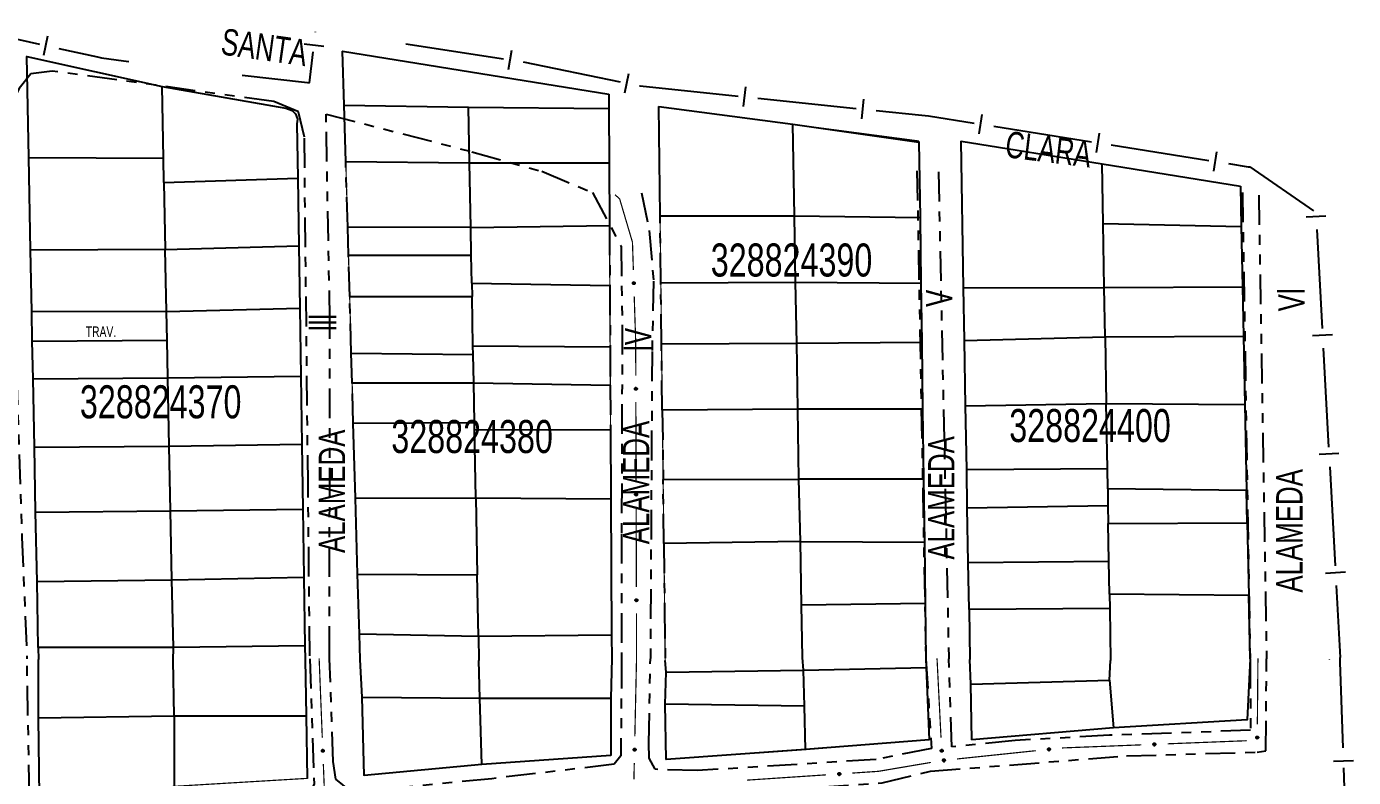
# Model space of a CAD drawing. Extents: x 203604 to 204690, y 4848469 to 4850418.
# Drawn here: x 203919.3 to 204120.2, y 4850246 to 4850359.6 of the extents above; entities that cross this region are included whole.
import ezdxf

# ---------------------------------------------------------------- set-up
doc = ezdxf.new("R2010")
doc.units = 0
doc.header["$LTSCALE"] = 1.5
doc.header["$MEASUREMENT"] = 0
doc.linetypes.add('TRACO_01', pattern=[30, 10, 10, 10])
doc.linetypes.add('TRACO_25', pattern=[8, 3, -1, 1, -1, 1, -1])
for name, color, linetype in [('CD_MALHA_LOTES', 7, 'CONTINUOUS'), ('CD_TXT_QUADRA', 2, 'CONTINUOUS'), ('LM-LIM-SETORES-BAIRROS', 7, 'CONTINUOUS'), ('RU-QUADRA', 210, 'CONTINUOUS'), ('SV-EIXO-RUA-N-PAV', 6, 'CONTINUOUS'), ('SV-RUA-NAO-PAV', 7, 'CONTINUOUS'), ('SV-TXT-RUA-N-PAV', 7, 'CONTINUOUS'), ('SV-TXT-VIA-ATUAL', 250, 'CONTINUOUS')]:
    doc.layers.add(name, color=color, linetype=linetype)
doc.styles.add('ARIAL', font='ARIAL.SHX')

msp = doc.modelspace()

# ---------------------------------------------------------------- linework, layer by layer
at = {"layer": 'CD_MALHA_LOTES', "linetype": 'Continuous', "flags": 128}
for points in [[(203919.587937, 4850339.80412), (203919.286913, 4850355.132502)], [(203919.286913, 4850355.132502), (203939.789911, 4850350.56823)], [(203939.789911, 4850350.56823), (203958.554138, 4850347.308036), (203959.495972, 4850346.945793), (203960.003114, 4850346.438651), (203960.292909, 4850345.641715), (203960.22046, 4850344.917228), (203960.345219, 4850336.689594)], [(203940.001879, 4850339.735619), (203939.789911, 4850350.56823)], [(203919.862651, 4850325.815522), (203919.587937, 4850339.80412)], [(203919.587937, 4850339.80412), (203940.001879, 4850339.735619)], [(203940.074123, 4850336.043563), (203940.001879, 4850339.735619)], [(203940.074123, 4850336.043563), (203960.345219, 4850336.689594)], [(203960.345219, 4850336.689594), (203960.500165, 4850326.471176)], [(203940.074123, 4850336.043563), (203940.27274, 4850325.893283)], [(203940.27274, 4850325.893283), (203960.500165, 4850326.471176)], [(203960.500165, 4850326.471176), (203960.643496, 4850317.018787)], [(203940.27274, 4850325.893283), (203919.862651, 4850325.815522)], [(203920.043985, 4850316.581867), (203919.862651, 4850325.815522)], [(203940.456171, 4850316.519011), (203940.27274, 4850325.893283)], [(203920.043985, 4850316.581867), (203940.456171, 4850316.519011)], [(203920.133529, 4850312.0222), (203920.043985, 4850316.581867)], [(203940.456171, 4850316.519011), (203960.643496, 4850317.018787)], [(203940.54117, 4850312.175167), (203940.456171, 4850316.519011)], [(203960.643496, 4850317.018787), (203960.799457, 4850306.733428)], [(203920.133529, 4850312.0222), (203940.54117, 4850312.175167)], [(203940.653121, 4850306.453906), (203940.54117, 4850312.175167)], [(203920.245913, 4850306.299532), (203920.133529, 4850312.0222)], [(203920.245913, 4850306.299532), (203940.653121, 4850306.453906)], [(203920.448776, 4850295.969609), (203920.245913, 4850306.299532)], [(203940.653121, 4850306.453906), (203960.799457, 4850306.733428)], [(203940.855142, 4850296.129658), (203940.653121, 4850306.453906)], [(203960.799457, 4850306.733428), (203960.956017, 4850296.408559)], [(203920.448776, 4850295.969609), (203940.855142, 4850296.129658)], [(203940.855142, 4850296.129658), (203960.956017, 4850296.408559)], [(204016.15218, 4850261.883532), (204016.002106, 4850263.684428)], [(204016.002106, 4850257.081141), (204016.15218, 4850261.883532)], [(204016.15218, 4850261.883532), (204036.937527, 4850262.183681)], [(204036.937527, 4850262.183681), (204055.54679, 4850262.633905)], [(204037.087601, 4850256.780992), (204036.937527, 4850262.183681)], [(204055.54679, 4850262.633905), (204055.997014, 4850251.678452)], [(204083.31061, 4850260.682934), (204083.460684, 4850263.684428)], [(204062.300151, 4850260.082635), (204083.31061, 4850260.682934)], [(204062.450226, 4850251.678452), (204062.300151, 4850260.082635)], [(204083.31061, 4850260.682934), (204083.910908, 4850253.479348)], [(203970.079247, 4850258.131664), (203987.938137, 4850257.981589)], [(203970.379396, 4850246.275763), (203970.079247, 4850258.131664)], [(203987.938137, 4850257.981589), (204007.747997, 4850257.981589)], [(203988.238286, 4850247.926584), (203987.938137, 4850257.981589)], [(204007.747997, 4850257.981589), (204007.747997, 4850249.277257)], [(204016.15218, 4850248.676958), (204016.002106, 4850257.081141)], [(204037.087601, 4850256.780992), (204016.002106, 4850257.081141)], [(204037.237676, 4850250.177705), (204037.087601, 4850256.780992)], [(203921.079857, 4850254.980095), (203941.640091, 4850255.280245)], [(203921.229932, 4850243.124194), (203921.079857, 4850254.980095)], [(203941.640091, 4850255.280245), (203941.640091, 4850244.624941)], [(203941.640091, 4850255.280245), (203951.635187, 4850255.280245)], [(203951.635187, 4850255.280245), (203961.600026, 4850255.280245)], [(203961.600026, 4850255.280245), (203961.750101, 4850245.825538)], [(204083.910908, 4850253.479348), (204062.450226, 4850251.678452)], [(204037.237676, 4850250.177705), (204016.15218, 4850248.676958)], [(204055.997014, 4850251.678452), (204037.237676, 4850250.177705)], [(203988.238286, 4850247.926584), (203970.379396, 4850246.275763)], [(204007.747997, 4850249.277257), (203988.238286, 4850247.926584)]]:
    msp.add_lwpolyline(points, dxfattribs=at)
at = {"layer": 'CD_MALHA_LOTES', "linetype": 'TRACO_01', "flags": 128}
for points in [[(203967.139316, 4850355.929438), (204007.457049, 4850349.40905)], [(203967.374023, 4850347.74115), (203967.139316, 4850355.929438)], [(204007.457049, 4850349.40905), (204007.457049, 4850347.235588)], [(203967.374023, 4850347.74115), (203986.193339, 4850347.452934)], [(203967.618067, 4850339.22711), (203967.374023, 4850347.74115)], [(203986.354026, 4850339.012265), (203986.193339, 4850347.452934)], [(203986.193339, 4850347.452934), (204007.457049, 4850347.235588)], [(204015.220307, 4850330.96971), (204015.027944, 4850347.525383)], [(204015.027944, 4850347.525383), (204035.313595, 4850344.844779)], [(204035.566937, 4850330.971499), (204035.313595, 4850344.844779)], [(204035.313595, 4850344.844779), (204054.440067, 4850342.164175)], [(204061.193286, 4850320.071266), (204060.815557, 4850342.272848)], [(204060.815557, 4850342.272848), (204082.18794, 4850338.867756)], [(204054.440067, 4850342.164175), (204054.593769, 4850330.752639)], [(203967.618067, 4850339.22711), (203986.354026, 4850339.012265)], [(203986.540167, 4850329.234537), (203986.354026, 4850339.012265)], [(204007.510628, 4850339.012265), (204007.511091, 4850338.941232)], [(204082.18794, 4850338.867756), (204103.125631, 4850335.462665)], [(204082.341182, 4850329.815483), (204082.18794, 4850338.867756)], [(204103.125631, 4850335.462665), (204103.250407, 4850329.379529)], [(204015.220307, 4850330.96971), (204035.566937, 4850330.971499)], [(204035.750171, 4850320.937385), (204035.566937, 4850330.971499)], [(204035.566937, 4850330.971499), (204054.593769, 4850330.752639)], [(204054.593769, 4850330.752639), (204054.727964, 4850320.789327)], [(203986.540167, 4850329.234537), (203967.902691, 4850329.297329)], [(203986.540167, 4850329.234537), (204007.559718, 4850329.522397)], [(203986.62016, 4850325.032653), (203986.540167, 4850329.234537)], [(204082.504991, 4850320.138988), (204082.341182, 4850329.815483)], [(204082.341182, 4850329.815483), (204103.250407, 4850329.379529)], [(204103.250407, 4850329.379529), (204103.438315, 4850320.218616)], [(203968.02535, 4850325.018061), (203986.62016, 4850325.032653)], [(203986.700854, 4850320.793868), (203986.62016, 4850325.032653)], [(203986.700854, 4850320.793868), (204007.606666, 4850320.428824)], [(203986.700854, 4850320.793868), (203986.739433, 4850318.767416)], [(204015.337731, 4850320.863631), (204035.750171, 4850320.937385)], [(204035.750171, 4850320.937385), (204054.727964, 4850320.789327)], [(204035.918171, 4850311.737477), (204035.750171, 4850320.937385)], [(204054.727964, 4850320.789327), (204054.847967, 4850311.879746)], [(204061.193286, 4850320.071266), (204082.504991, 4850320.138988)], [(204082.504991, 4850320.138988), (204103.438315, 4850320.218616)], [(204082.647261, 4850312.676722), (204082.504991, 4850320.138988)], [(204103.438315, 4850320.218616), (204103.591193, 4850312.765474)], [(203968.204774, 4850318.758464), (203986.739433, 4850318.767416)], [(203986.881402, 4850311.309966), (203986.739433, 4850318.767416)], [(204061.328898, 4850312.100512), (204061.193286, 4850320.071266)], [(204061.328898, 4850312.100512), (204082.647261, 4850312.676722)], [(204061.497143, 4850302.211654), (204061.328898, 4850312.100512)], [(204082.647261, 4850312.676722), (204103.591193, 4850312.765474)], [(204082.647261, 4850312.676722), (204082.8023, 4850302.576424)], [(204103.591193, 4850312.765474), (204103.802929, 4850302.442897)], [(203968.449796, 4850310.210304), (203986.906245, 4850310.004982)], [(203986.906245, 4850310.004982), (203986.881402, 4850311.309966)], [(203986.881402, 4850311.309966), (204007.654541, 4850311.155631)], [(204015.445476, 4850311.5906), (204035.918171, 4850311.737477)], [(204035.918171, 4850311.737477), (204054.847967, 4850311.879746)], [(204036.101406, 4850301.703362), (204035.918171, 4850311.737477)], [(204054.847967, 4850311.879746), (204054.983433, 4850301.701545)], [(203986.987682, 4850305.727229), (203986.906245, 4850310.004982)], [(203968.578502, 4850305.720093), (203986.987682, 4850305.727229)], [(203986.987682, 4850305.727229), (204007.684464, 4850305.359511)], [(203987.102845, 4850299.677881), (203986.987682, 4850305.727229)], [(204061.497143, 4850302.211654), (204082.8023, 4850302.576424)], [(204061.661075, 4850292.576293), (204061.497143, 4850302.211654)], [(204082.8023, 4850302.576424), (204103.802929, 4850302.442897)], [(204082.969111, 4850292.722538), (204082.8023, 4850302.576424)], [(204103.802929, 4850302.442897), (204104.07049, 4850289.398693)], [(204036.101406, 4850301.703362), (204015.562068, 4850301.556119)], [(204036.255429, 4850291.124026), (204036.101406, 4850301.703362)], [(204054.983433, 4850301.701545), (204036.101406, 4850301.703362)], [(204054.983433, 4850301.701545), (204055.127539, 4850291.12304)], [(203968.754072, 4850299.594899), (203987.102845, 4850299.677881)], [(203969.080017, 4850288.223558), (203968.754072, 4850299.594899)], [(203987.122173, 4850298.662587), (203987.102845, 4850299.677881)], [(203987.319371, 4850288.3041), (203987.122173, 4850298.662587)], [(203987.122173, 4850298.662587), (204007.719439, 4850298.584985)], [(204007.719439, 4850298.584985), (204007.773291, 4850288.154138)], [(203941.046589, 4850286.345734), (203940.855142, 4850296.129658)], [(203960.956017, 4850296.408559), (203961.105355, 4850286.55999)], [(203920.642394, 4850286.110421), (203920.448776, 4850295.969609)], [(204061.661075, 4850292.576293), (204082.969111, 4850292.722538)], [(204061.759677, 4850286.780838), (204061.661075, 4850292.576293)], [(204083.020608, 4850289.680562), (204082.969111, 4850292.722538)], [(204015.684122, 4850291.051626), (204036.255429, 4850291.124026)], [(204036.467309, 4850281.666056), (204036.255429, 4850291.124026)], [(204055.127539, 4850291.12304), (204036.255429, 4850291.124026)], [(204055.127539, 4850291.12304), (204055.255874, 4850281.59483)], [(203969.080017, 4850288.223558), (203987.319371, 4850288.3041)], [(203969.409401, 4850276.73222), (203969.080017, 4850288.223558)], [(203987.319371, 4850288.3041), (204007.773291, 4850288.154138)], [(203987.319371, 4850288.3041), (203987.541477, 4850276.637183)], [(204007.773291, 4850288.154138), (204007.879895, 4850267.505297)], [(204083.020608, 4850289.680562), (204083.063563, 4850287.14313)], [(204104.07049, 4850289.398693), (204083.020608, 4850289.680562)], [(204104.170849, 4850284.506002), (204104.07049, 4850289.398693)], [(203920.642394, 4850286.110421), (203941.046589, 4850286.345734)], [(203920.847822, 4850275.649878), (203920.642394, 4850286.110421)], [(203941.046589, 4850286.345734), (203961.105355, 4850286.55999)], [(203941.251527, 4850275.872393), (203941.046589, 4850286.345734)], [(203961.105355, 4850286.55999), (203961.260867, 4850276.304258)], [(204061.759677, 4850286.780838), (204083.063563, 4850287.14313)], [(204061.900854, 4850278.482927), (204061.759677, 4850286.780838)], [(204083.063563, 4850287.14313), (204083.109562, 4850284.425854)], [(204083.109562, 4850284.425854), (204104.170849, 4850284.506002)], [(204083.206403, 4850278.705268), (204083.109562, 4850284.425854)], [(204104.170849, 4850284.506002), (204104.396757, 4850273.492481)], [(204036.467309, 4850281.666056), (204015.796545, 4850281.375972)], [(204036.643221, 4850272.032923), (204036.467309, 4850281.666056)], [(204036.467309, 4850281.666056), (204055.255874, 4850281.59483)], [(204055.255874, 4850281.59483), (204055.380729, 4850272.325022)], [(204061.900854, 4850278.482927), (204083.206403, 4850278.705268)], [(204062.021636, 4850271.383771), (204061.900854, 4850278.482927)], [(204083.291067, 4850273.704057), (204083.206403, 4850278.705268)], [(203941.251527, 4850275.872393), (203961.260867, 4850276.304258)], [(203961.260867, 4850276.304258), (203961.418975, 4850265.87733)], [(203969.409401, 4850276.73222), (203987.541477, 4850276.637183)], [(203969.669896, 4850267.644252), (203969.409401, 4850276.73222)], [(203987.719529, 4850267.284339), (203987.541477, 4850276.637183)], [(203920.847822, 4850275.649878), (203941.251527, 4850275.872393)], [(203921.044062, 4850265.657227), (203920.847822, 4850275.649878)], [(203941.528681, 4850265.658289), (203941.251527, 4850275.872393)], [(204055.380729, 4850272.325022), (204036.643221, 4850272.032923)], [(204036.787452, 4850264.134652), (204036.643221, 4850272.032923)], [(204055.380729, 4850272.325022), (204055.493888, 4850263.923541)], [(204104.396757, 4850273.492481), (204083.291067, 4850273.704057)], [(204083.291067, 4850273.704057), (204083.32785, 4850271.531217)], [(204104.593049, 4850263.922808), (204104.396757, 4850273.492481)], [(204083.32785, 4850271.531217), (204062.021636, 4850271.383771)], [(204062.021636, 4850271.383771), (204062.150077, 4850263.834503)], [(204083.32785, 4850271.531217), (204083.460684, 4850263.684428)], [(203961.418975, 4850265.87733), (203941.528681, 4850265.658289)], [(203961.418975, 4850265.87733), (203961.449952, 4850263.834503)], [(203969.779098, 4850263.834503), (203969.669896, 4850267.644252)], [(203987.719529, 4850267.284339), (203969.669896, 4850267.644252)], [(204007.879895, 4850267.505297), (203987.719529, 4850267.284339)], [(203987.719529, 4850267.284339), (203987.788062, 4850263.684428)], [(204007.879895, 4850267.505297), (204007.898072, 4850263.984577)], [(203941.528681, 4850265.658289), (203921.044062, 4850265.657227)], [(203921.044062, 4850265.657227), (203921.079857, 4850263.834503)], [(203941.490016, 4850263.684428), (203941.528681, 4850265.658289)], [(204007.898072, 4850263.984577), (204007.747997, 4850257.981589)], [(204036.937527, 4850262.183681), (204036.787452, 4850264.134652)], [(204055.493888, 4850263.923541), (204055.54679, 4850262.633905)], [(204104.593049, 4850263.922808), (204104.170993, 4850254.679946), (204083.910908, 4850253.479348)], [(203921.079857, 4850254.980095), (203921.079857, 4850263.834503)], [(203941.640091, 4850255.280245), (203941.490016, 4850263.684428)], [(203961.449952, 4850263.834503), (203961.600026, 4850255.280245)], [(203970.079247, 4850258.131664), (203969.779098, 4850263.834503)], [(203987.938137, 4850257.981589), (203987.788062, 4850263.684428)], [(204062.300151, 4850260.082635), (204062.150077, 4850263.834503)]]:
    msp.add_lwpolyline(points, dxfattribs=at)
at = {"layer": 'CD_MALHA_LOTES', "linetype": 'TRACO_01'}
msp.add_lwpolyline([(204007.457049, 4850347.235588), (204007.510628, 4850339.012265)], dxfattribs=at)
at = {"layer": 'CD_MALHA_LOTES', "linetype": 'TRACO_25', "flags": 128}
for points in [[(203967.902691, 4850329.297329), (203967.618067, 4850339.22711)], [(204015.337731, 4850320.863631), (204015.220307, 4850330.96971)], [(203968.02535, 4850325.018061), (203967.902691, 4850329.297329)], [(204007.559718, 4850329.522397), (204007.606666, 4850320.428824)], [(203968.204774, 4850318.758464), (203968.02535, 4850325.018061)], [(204007.606666, 4850320.428824), (204007.654541, 4850311.155631)], [(204015.445476, 4850311.5906), (204015.337731, 4850320.863631)], [(203968.449796, 4850310.210304), (203968.204774, 4850318.758464)], [(203968.578502, 4850305.720093), (203968.449796, 4850310.210304)], [(204007.654541, 4850311.155631), (204007.684464, 4850305.359511)], [(204015.562068, 4850301.556119), (204015.445476, 4850311.5906)], [(203968.754072, 4850299.594899), (203968.578502, 4850305.720093)], [(204007.684464, 4850305.359511), (204007.719439, 4850298.584985)], [(204015.562068, 4850301.556119), (204015.684122, 4850291.051626)], [(204015.796545, 4850281.375972), (204015.684122, 4850291.051626)], [(204015.796545, 4850281.375972), (204015.911004, 4850271.525113)], [(204015.911004, 4850271.525113), (204016.002106, 4850263.684428)]]:
    msp.add_lwpolyline(points, dxfattribs=at)
at = {"layer": 'CD_MALHA_LOTES', "linetype": 'Continuous'}
for points in [[(203986.354026, 4850339.012265), (204007.510628, 4850339.012265)], [(204007.511091, 4850338.941232), (204007.559718, 4850329.522397)]]:
    msp.add_lwpolyline(points, dxfattribs=at)
at = {"layer": 'LM-LIM-SETORES-BAIRROS'}
for points in [[(203909.305556, 4850359.644354), (203921.206383, 4850356.995364)], [(203963.041519, 4850358.771798), (203963.052277, 4850358.863238)], [(203921.856587, 4850355.313926), (203922.508401, 4850358.24226)], [(203924.134717, 4850356.34355), (203929.991384, 4850355.039922)], [(203964.297563, 4850356.610235), (203961.318111, 4850356.960758)], [(203976.700704, 4850357.043448), (203991.52628, 4850354.76259)], [(203929.991384, 4850355.039922), (203930.62, 4850354.9)], [(203930.62, 4850354.9), (203933.944786, 4850354.443342)], [(203933.944786, 4850354.443342), (203934.77, 4850354.33)], [(203962.142382, 4850351.12913), (203962.690996, 4850355.792346)], [(203992.286566, 4850353.127975), (203992.742737, 4850356.09309)], [(203994.490971, 4850354.304058), (204009.185012, 4850351.289895)], [(204009.863198, 4850349.619547), (204010.466031, 4850352.558355)], [(203951.9, 4850352.26), (203961.839599, 4850351.162559)], [(203961.839599, 4850351.162559), (203962.142382, 4850351.12913)], [(204012.12382, 4850350.687063), (204012.186615, 4850350.674182)], [(204012.186615, 4850350.674182), (204027.042134, 4850349.126732)], [(204027.881343, 4850347.531198), (204028.192161, 4850350.515053)], [(204030.025989, 4850348.815914), (204044.945265, 4850347.261822)], [(204045.784474, 4850345.666288), (204046.095292, 4850348.650143)], [(204047.92912, 4850346.951004), (204054.891449, 4850346.225761)], [(204063.551432, 4850343.38414), (204064.022163, 4850346.346979)], [(204054.891449, 4850346.225761), (204055.861582, 4850346.124706)], [(204055.861582, 4850346.124706), (204062.799185, 4850345.02247)], [(204065.762023, 4850344.551739), (204080.576216, 4850342.198082)], [(204081.328463, 4850340.559752), (204081.799194, 4850343.522591)], [(204083.539054, 4850341.72735), (204098.353247, 4850339.373694)], [(204099.105494, 4850337.735364), (204099.576225, 4850340.698202)], [(204101.316085, 4850338.902962), (204104.278924, 4850338.432231)], [(204104.278924, 4850338.432231), (204104.540972, 4850338.390598)], [(204104.540972, 4850338.390598), (204114.212514, 4850331.745024)], [(204113.075129, 4850330.836373), (204116.070657, 4850331.000114)], [(204114.682054, 4850328.921225), (204115.500763, 4850313.943584)], [(204114.05758, 4850312.863204), (204117.053108, 4850313.026946)], [(204115.664505, 4850310.948056), (204116.483214, 4850295.970416)], [(204115.040031, 4850294.890035), (204118.035559, 4850295.053777)], [(204116.646956, 4850292.974887), (204117.465665, 4850277.997247)], [(204116.022481, 4850276.916867), (204119.01801, 4850277.080609)], [(204117.629407, 4850275.001719), (204118.175213, 4850265.016625)], [(204118.175213, 4850265.016625), (204118.223416, 4850264.134781)], [(204118.246892, 4850263.43349), (204118.223416, 4850264.134781)], [(204118.681821, 4850250.440767), (204118.246892, 4850263.43349)], [(204120.247893, 4850248.492071), (204117.249573, 4850248.391703)], [(204119.28403, 4850232.450844), (204118.782189, 4850247.442447)]]:
    msp.add_lwpolyline(points, dxfattribs=at)
at = {"layer": 'LM-LIM-SETORES-BAIRROS', "const_width": 0.25}
msp.add_lwpolyline([(204116.617601, 4850263.898067), (204116.62, 4850263.82)], dxfattribs=at)
at = {"layer": 'RU-QUADRA', "linetype": 'Continuous', "const_width": 0.18, "flags": 128}
for points in [[(203961.449952, 4850263.834503), (203961.418975, 4850265.87733), (203961.260867, 4850276.304258), (203961.105355, 4850286.55999), (203960.956017, 4850296.408559), (203960.799457, 4850306.733428), (203960.643496, 4850317.018787), (203960.500165, 4850326.471176), (203960.345219, 4850336.689594), (203960.22046, 4850344.917228), (203960.292909, 4850345.641715), (203960.003114, 4850346.438651), (203959.495972, 4850346.945793), (203958.554138, 4850347.308036), (203939.789911, 4850350.56823), (203919.286913, 4850355.132502), (203919.587937, 4850339.80412), (203919.862651, 4850325.815522), (203920.043985, 4850316.581867), (203920.133529, 4850312.0222), (203920.245913, 4850306.299532), (203920.448776, 4850295.969609), (203920.642394, 4850286.110421), (203920.847822, 4850275.649878), (203921.044062, 4850265.657227), (203921.079857, 4850263.834503)], [(204007.53261, 4850334.773173), (204007.510628, 4850339.012265), (204007.442873, 4850349.411343), (203967.139316, 4850355.929438), (203967.374023, 4850347.74115), (203967.618067, 4850339.22711), (203967.902691, 4850329.297329), (203968.02535, 4850325.018061), (203968.204774, 4850318.758464), (203968.449796, 4850310.210304), (203968.578502, 4850305.720093), (203968.754072, 4850299.594899), (203969.080017, 4850288.223558), (203969.409401, 4850276.73222), (203969.669896, 4850267.644252), (203969.779098, 4850263.834503)], [(204054.438, 4850342.317625), (204035.313595, 4850344.844779), (204015.027944, 4850347.525383), (204015.220307, 4850330.96971), (204015.337731, 4850320.863631), (204015.445476, 4850311.5906), (204015.562068, 4850301.556119), (204015.684122, 4850291.051626), (204015.796545, 4850281.375972), (204015.911004, 4850271.525113), (204016.002106, 4850263.684428)], [(204055.493888, 4850263.923541), (204055.380729, 4850272.325022), (204055.255874, 4850281.59483), (204055.127539, 4850291.12304), (204054.985057, 4850301.701567), (204054.847967, 4850311.879746), (204054.727964, 4850320.789327), (204054.593769, 4850330.752639), (204054.438, 4850342.317625)], [(204103.125631, 4850335.462665), (204082.18794, 4850338.867756), (204060.815557, 4850342.272848), (204061.193286, 4850320.071266), (204061.328898, 4850312.100512), (204061.497143, 4850302.211654), (204061.661075, 4850292.576293), (204061.759677, 4850286.780838), (204061.900854, 4850278.482927), (204062.021636, 4850271.383771), (204062.150077, 4850263.834503)], [(204007.898072, 4850263.984577), (204007.879895, 4850267.505297), (204007.773291, 4850288.154138), (204007.719439, 4850298.584985), (204007.684464, 4850305.359511), (204007.654541, 4850311.155631), (204007.606666, 4850320.428824), (204007.559718, 4850329.522397), (204007.53261, 4850334.773173)], [(204104.593049, 4850263.922808), (204104.396757, 4850273.492481), (204104.170849, 4850284.506002), (204104.07049, 4850289.398693), (204103.802929, 4850302.442897), (204103.591193, 4850312.765474), (204103.438315, 4850320.218616), (204103.250407, 4850329.379529), (204103.125631, 4850335.462665)], [(203961.449952, 4850263.834503), (203961.600026, 4850255.280245), (203961.750101, 4850245.825538), (203941.640091, 4850244.624941), (203921.229932, 4850243.124194), (203921.079857, 4850254.980095), (203921.079857, 4850263.834503)], [(204007.898072, 4850263.984577), (204007.747997, 4850257.981589), (204007.747997, 4850249.277257), (203988.238286, 4850247.926584), (203970.379396, 4850246.275763), (203970.079247, 4850258.131664), (203969.779098, 4850263.834503)], [(204055.493888, 4850263.923541), (204055.997014, 4850251.678452), (204037.237676, 4850250.177705), (204016.15218, 4850248.676958), (204016.002106, 4850257.081141), (204016.15218, 4850261.883532), (204016.002106, 4850263.684428)], [(204104.593049, 4850263.922808), (204104.170993, 4850254.679946), (204083.910908, 4850253.479348), (204062.450226, 4850251.678452), (204062.300151, 4850260.082635), (204062.150077, 4850263.834503)]]:
    msp.add_lwpolyline(points, dxfattribs=at)
at = {"layer": 'SV-EIXO-RUA-N-PAV', "const_width": 0.18}
for points in [[(204008.382233, 4850334.182355), (204009.09, 4850333.58)], [(204009.09, 4850333.58), (204010.812484, 4850327.758888)], [(204010.812484, 4850327.758888), (204011.04, 4850326.99)], [(204011.04, 4850326.99), (204011.17607, 4850322.794048)], [(204011.305717, 4850318.79615), (204011.500188, 4850312.799302)], [(204011.500188, 4850312.799302), (204011.53, 4850311.88)], [(204011.53, 4850311.88), (204011.543842, 4850306.799805)], [(204011.554742, 4850302.799819), (204011.587439, 4850290.799864)], [(204011.598338, 4850286.799879), (204011.631036, 4850274.799923)], [(204011.641935, 4850270.799938), (204011.658283, 4850264.79996)], [(203963.58, 4850263.99), (203964.056588, 4850251.999468)], [(204011.66, 4850264.17), (204011.400601, 4850252.172804)], [(204011.658283, 4850264.79996), (204011.66, 4850264.17)], [(204057.17, 4850263.99), (204057.774664, 4850252.005244)], [(204105.771296, 4850263.008786), (204105.78, 4850263.99)], [(204105.69146, 4850254.00914), (204105.771296, 4850263.008786)], [(204060.199001, 4850248.765953), (204072.133499, 4850250.018054)], [(204076.111909, 4850250.432034), (204088.102711, 4850250.901786)], [(204092.099645, 4850251.05837), (204104.090447, 4850251.528122)], [(203964.215451, 4850248.002624), (203964.453745, 4850242.007358)], [(204011.314135, 4850248.173739), (204011.270902, 4850246.174206)], [(204048.27, 4850246.89), (204056.235773, 4850248.239574)], [(204011.270902, 4850246.174206), (204011.26, 4850245.67)], [(204028.393695, 4850245.560605), (204040.366944, 4850246.361418)], [(204044.358028, 4850246.628355), (204047.35134, 4850246.828558)], [(204047.35134, 4850246.828558), (204048.27, 4850246.89)]]:
    msp.add_lwpolyline(points, dxfattribs=at)
at = {"layer": 'SV-EIXO-RUA-N-PAV'}
for points in [[(204011.346259, 4850320.942272), (204011.382416, 4850320.909337), (204011.406756, 4850320.873637), (204011.418486, 4850320.838018), (204011.420645, 4850320.80384), (204011.418916, 4850320.768626), (204011.409339, 4850320.733507), (204011.390076, 4850320.696883), (204011.357292, 4850320.660382), (204011.319082, 4850320.637851), (204011.284777, 4850320.624482), (204011.249268, 4850320.620179), (204011.215087, 4850320.622433), (204011.178936, 4850320.633587), (204011.142013, 4850320.65347), (204011.106106, 4850320.687324), (204011.082484, 4850320.722487), (204011.072043, 4850320.757237), (204011.067942, 4850320.792963), (204011.070139, 4850320.828893), (204011.079738, 4850320.863312), (204011.099825, 4850320.900453), (204011.133709, 4850320.935449), (204011.16851, 4850320.95941), (204011.203104, 4850320.970337), (204011.238368, 4850320.973582), (204011.273709, 4850320.972276), (204011.309412, 4850320.964119), (204011.346259, 4850320.942272)], [(204011.658981, 4850304.943792), (204011.694143, 4850304.909798), (204011.717413, 4850304.873391), (204011.728081, 4850304.83744), (204011.729224, 4850304.803213), (204011.72645, 4850304.768065), (204011.715835, 4850304.733246), (204011.695493, 4850304.697211), (204011.661639, 4850304.661698), (204011.622777, 4850304.640312), (204011.588091, 4850304.627968), (204011.55247, 4850304.624721), (204011.518371, 4850304.627988), (204011.482567, 4850304.64021), (204011.44625, 4850304.661181), (204011.411365, 4850304.696086), (204011.388797, 4850304.731935), (204011.379391, 4850304.766979), (204011.376354, 4850304.802811), (204011.379616, 4850304.83866), (204011.390233, 4850304.872779), (204011.411414, 4850304.909307), (204011.446321, 4850304.943282), (204011.481819, 4850304.966199), (204011.516722, 4850304.976094), (204011.552066, 4850304.978291), (204011.587353, 4850304.975937), (204011.622798, 4850304.966723), (204011.658981, 4850304.943792)], [(204011.702577, 4850288.943851), (204011.73774, 4850288.909857), (204011.761009, 4850288.87345), (204011.771677, 4850288.837499), (204011.772821, 4850288.803272), (204011.770046, 4850288.768125), (204011.759431, 4850288.733305), (204011.739089, 4850288.69727), (204011.705236, 4850288.661758), (204011.666374, 4850288.640372), (204011.631688, 4850288.628027), (204011.596066, 4850288.62478), (204011.561967, 4850288.628047), (204011.526164, 4850288.64027), (204011.489847, 4850288.661241), (204011.454961, 4850288.696146), (204011.432394, 4850288.731994), (204011.422988, 4850288.767039), (204011.41995, 4850288.802871), (204011.423213, 4850288.83872), (204011.43383, 4850288.872839), (204011.45501, 4850288.909367), (204011.489918, 4850288.943342), (204011.525416, 4850288.966259), (204011.560319, 4850288.976154), (204011.595663, 4850288.97835), (204011.630949, 4850288.975996), (204011.666395, 4850288.966783), (204011.702577, 4850288.943851)], [(204011.746174, 4850272.943911), (204011.781337, 4850272.909916), (204011.804606, 4850272.87351), (204011.815274, 4850272.837559), (204011.816417, 4850272.803332), (204011.813643, 4850272.768184), (204011.803028, 4850272.733365), (204011.782686, 4850272.697329), (204011.748832, 4850272.661817), (204011.709971, 4850272.640431), (204011.675284, 4850272.628086), (204011.639663, 4850272.624839), (204011.605564, 4850272.628106), (204011.56976, 4850272.640329), (204011.533443, 4850272.6613), (204011.498558, 4850272.696205), (204011.47599, 4850272.732054), (204011.466585, 4850272.767098), (204011.463547, 4850272.80293), (204011.466809, 4850272.838779), (204011.477426, 4850272.872898), (204011.498607, 4850272.909426), (204011.533514, 4850272.943401), (204011.569012, 4850272.966318), (204011.603915, 4850272.976213), (204011.639259, 4850272.97841), (204011.674546, 4850272.976056), (204011.709991, 4850272.966842), (204011.746174, 4850272.943911)], [(204105.562368, 4850251.866521), (204105.527602, 4850251.90092), (204105.504756, 4850251.937594), (204105.494506, 4850251.973667), (204105.49376, 4850252.007905), (204105.496941, 4850252.043018), (204105.507959, 4850252.077712), (204105.528718, 4850252.113509), (204105.562981, 4850252.148626), (204105.602088, 4850252.16956), (204105.636915, 4850252.181502), (204105.672572, 4850252.184336), (204105.706631, 4850252.180673), (204105.74229, 4850252.168036), (204105.778362, 4850252.146646), (204105.81284, 4850252.111338), (204105.83499, 4850252.075231), (204105.843989, 4850252.040079), (204105.846611, 4850252.004215), (204105.842933, 4850251.968406), (204105.831921, 4850251.934412), (204105.810318, 4850251.898132), (204105.775019, 4850251.864564), (204105.739258, 4850251.842061), (204105.704243, 4850251.832571), (204105.668875, 4850251.830784), (204105.633618, 4850251.833547), (204105.598282, 4850251.843171), (204105.562368, 4850251.866521)], [(203964.240307, 4850250.148985), (203964.276703, 4850250.116315), (203964.301304, 4850250.080794), (203964.313294, 4850250.045262), (203964.315703, 4850250.0111), (203964.314231, 4850249.975874), (203964.304911, 4850249.940686), (203964.285916, 4850249.903923), (203964.253399, 4850249.867182), (203964.215355, 4850249.844374), (203964.181149, 4850249.830754), (203964.145672, 4850249.826192), (203964.111476, 4850249.828195), (203964.075245, 4850249.839085), (203964.038177, 4850249.858698), (203964.002024, 4850249.892289), (203963.978146, 4850249.927278), (203963.96745, 4850249.961951), (203963.963089, 4850249.997645), (203963.965023, 4850250.033591), (203963.974371, 4850250.068079), (203963.994185, 4850250.105365), (203964.027812, 4850250.140609), (203964.062438, 4850250.164823), (203964.096951, 4850250.176003), (203964.13219, 4850250.179505), (203964.167539, 4850250.178458), (203964.203301, 4850250.170562), (203964.240307, 4850250.148985)], [(204011.470529, 4850250.314539), (204011.504854, 4850250.279699), (204011.52723, 4850250.242736), (204011.53702, 4850250.206536), (204011.537329, 4850250.172291), (204011.5337, 4850250.137222), (204011.522241, 4850250.102671), (204011.501028, 4850250.067142), (204011.46632, 4850250.032464), (204011.426949, 4850250.01203), (204011.391973, 4850250.000533), (204011.356283, 4850249.998154), (204011.322273, 4850250.002251), (204011.286778, 4850250.015341), (204011.250982, 4850250.03719), (204011.216957, 4850250.072934), (204011.195268, 4850250.109321), (204011.186719, 4850250.144584), (204011.184554, 4850250.180479), (204011.188688, 4850250.216238), (204011.200132, 4850250.250089), (204011.222196, 4850250.28609), (204011.25792, 4850250.319206), (204011.293965, 4850250.341252), (204011.329099, 4850250.350294), (204011.364486, 4850250.35163), (204011.399705, 4850250.348418), (204011.434915, 4850250.338344), (204011.470529, 4850250.314539)], [(204057.978142, 4850250.156829), (204058.014886, 4850250.12455), (204058.039864, 4850250.089294), (204058.052233, 4850250.053892), (204058.055007, 4850250.019758), (204058.053911, 4850249.984518), (204058.044968, 4850249.949233), (204058.026367, 4850249.912269), (204057.994245, 4850249.875183), (204057.956446, 4850249.851969), (204057.922388, 4850249.837985), (204057.886962, 4850249.833043), (204057.852746, 4850249.834681), (204057.8164, 4850249.845183), (204057.779125, 4850249.8644), (204057.742615, 4850249.897602), (204057.718364, 4850249.932334), (204057.707299, 4850249.966891), (204057.702557, 4850250.002537), (204057.704107, 4850250.038501), (204057.713085, 4850250.073087), (204057.732501, 4850250.110583), (204057.765749, 4850250.146184), (204057.800114, 4850250.170766), (204057.834506, 4850250.182314), (204057.869705, 4850250.186193), (204057.905064, 4850250.185523), (204057.940908, 4850250.17801), (204057.978142, 4850250.156829)], [(204073.9682, 4850250.321226), (204073.998445, 4850250.359661), (204074.032298, 4850250.38651), (204074.066979, 4850250.400777), (204074.100912, 4850250.405392), (204074.13616, 4850250.406205), (204074.171877, 4850250.399183), (204074.209794, 4850250.382609), (204074.248563, 4850250.35254), (204074.273788, 4850250.316053), (204074.289594, 4850250.282801), (204074.296444, 4850250.247694), (204074.296659, 4850250.213439), (204074.288139, 4850250.176579), (204074.270967, 4850250.138318), (204074.239789, 4850250.100066), (204074.206419, 4850250.073972), (204074.172512, 4850250.061054), (204074.137174, 4850250.05439), (204074.101179, 4850250.053992), (204074.066158, 4850250.061087), (204074.027667, 4850250.078445), (204073.99032, 4850250.109719), (204073.963914, 4850250.142704), (204073.950523, 4850250.176421), (204073.944746, 4850250.211359), (204073.943501, 4850250.246702), (204073.949064, 4850250.2829), (204073.9682, 4850250.321226)], [(204089.953298, 4850251.084449), (204089.985989, 4850251.120827), (204090.021525, 4850251.145407), (204090.057063, 4850251.157377), (204090.091226, 4850251.159766), (204090.126451, 4850251.158274), (204090.161634, 4850251.148934), (204090.198386, 4850251.129918), (204090.235108, 4850251.097381), (204090.257895, 4850251.059324), (204090.271495, 4850251.02511), (204090.276038, 4850250.989631), (204090.274015, 4850250.955435), (204090.263104, 4850250.91921), (204090.24347, 4850250.882153), (204090.209859, 4850250.84602), (204090.174856, 4850250.822161), (204090.140177, 4850250.811486), (204090.10448, 4850250.807145), (204090.068536, 4850250.809099), (204090.034053, 4850250.818467), (204089.996777, 4850250.838303), (204089.961553, 4850250.87195), (204089.937359, 4850250.906589), (204089.926199, 4850250.941109), (204089.922717, 4850250.976349), (204089.923784, 4850251.011698), (204089.9317, 4850251.047456), (204089.953298, 4850251.084449)], [(204058.055536, 4850248.651757), (204058.085781, 4850248.690193), (204058.119634, 4850248.717041), (204058.154315, 4850248.731308), (204058.188248, 4850248.735924), (204058.223496, 4850248.736736), (204058.259214, 4850248.729715), (204058.29713, 4850248.71314), (204058.335899, 4850248.683071), (204058.361124, 4850248.646584), (204058.37693, 4850248.613332), (204058.38378, 4850248.578225), (204058.383996, 4850248.543971), (204058.375475, 4850248.50711), (204058.358304, 4850248.46885), (204058.327125, 4850248.430598), (204058.293755, 4850248.404504), (204058.259848, 4850248.391585), (204058.22451, 4850248.384922), (204058.188515, 4850248.384524), (204058.153494, 4850248.391618), (204058.115003, 4850248.408977), (204058.077656, 4850248.44025), (204058.05125, 4850248.473235), (204058.037859, 4850248.506952), (204058.032082, 4850248.54189), (204058.030837, 4850248.577233), (204058.036401, 4850248.613431), (204058.055536, 4850248.651757)], [(204042.21178, 4850246.595133), (204042.243453, 4850246.6324), (204042.278296, 4850246.657952), (204042.31349, 4850246.6709), (204042.347574, 4850246.674232), (204042.382827, 4850246.673713), (204042.418254, 4850246.665349), (204042.455518, 4850246.647355), (204042.493125, 4850246.615845), (204042.516955, 4850246.578431), (204042.531494, 4850246.544606), (204042.537015, 4850246.509266), (204042.535937, 4850246.475028), (204042.526032, 4850246.438515), (204042.507429, 4850246.40093), (204042.474828, 4850246.363882), (204042.440498, 4850246.339066), (204042.406127, 4850246.327436), (204042.370564, 4850246.322111), (204042.334579, 4850246.323072), (204042.299851, 4850246.331483), (204042.262042, 4850246.350281), (204042.225902, 4850246.382942), (204042.200759, 4850246.4169), (204042.18865, 4850246.451098), (204042.184196, 4850246.486229), (204042.184286, 4850246.521594), (204042.191211, 4850246.557557), (204042.21178, 4850246.595133)]]:
    msp.add_lwpolyline(points, close=True, dxfattribs=at)
for points in [[(204011.070139, 4850320.828893), (204011.082484, 4850320.722487)], [(204011.075715, 4850320.841786), (204011.093598, 4850320.711303)], [(204011.079738, 4850320.863312), (204011.106106, 4850320.687324)], [(204011.092338, 4850320.876456), (204011.123344, 4850320.678136)], [(204011.099825, 4850320.900453), (204011.142013, 4850320.65347)], [(204011.11842, 4850320.914163), (204011.159864, 4850320.646555)], [(204011.133709, 4850320.935449), (204011.178936, 4850320.633587)], [(204011.150179, 4850320.945228), (204011.19581, 4850320.632703)], [(204011.16851, 4850320.95941), (204011.215087, 4850320.622433)], [(204011.185151, 4850320.96138), (204011.231578, 4850320.624306)], [(204011.203104, 4850320.970337), (204011.249268, 4850320.620179)], [(204011.220389, 4850320.969349), (204011.264354, 4850320.624004)], [(204011.238368, 4850320.973582), (204011.284777, 4850320.624482)], [(204011.257256, 4850320.969179), (204011.30355, 4850320.636197)], [(204011.273709, 4850320.972276), (204011.319082, 4850320.637851)], [(204011.291572, 4850320.963466), (204011.338479, 4850320.653712)], [(204011.309412, 4850320.964119), (204011.357292, 4850320.660382)], [(204011.326065, 4850320.952297), (204011.371689, 4850320.682094)], [(204011.346259, 4850320.942272), (204011.390076, 4850320.696883)], [(204011.365225, 4850320.923532), (204011.399047, 4850320.722573)], [(204011.382416, 4850320.909337), (204011.409339, 4850320.733507)], [(204011.396379, 4850320.889046), (204011.412854, 4850320.759882)], [(204011.406756, 4850320.873637), (204011.418916, 4850320.768626)], [(204011.379616, 4850304.83866), (204011.388797, 4850304.731935)], [(204011.385572, 4850304.851382), (204011.399574, 4850304.720425)], [(204011.390233, 4850304.872779), (204011.411365, 4850304.696086)], [(204011.403218, 4850304.885543), (204011.428322, 4850304.68639)], [(204011.411414, 4850304.909307), (204011.44625, 4850304.661181)], [(204011.430408, 4850304.922459), (204011.463889, 4850304.653739)], [(204011.446321, 4850304.943282), (204011.482567, 4850304.64021)], [(204011.463074, 4850304.952568), (204011.499407, 4850304.638826)], [(204011.481819, 4850304.966199), (204011.518371, 4850304.627988)], [(204011.498511, 4850304.967674), (204011.53491, 4850304.629371)], [(204011.516722, 4850304.976094), (204011.55247, 4850304.624721)], [(204011.53397, 4850304.974594), (204011.567663, 4850304.628095)], [(204011.552066, 4850304.978291), (204011.588091, 4850304.627968)], [(204011.570815, 4850304.973329), (204011.607204, 4850304.639119)], [(204011.587353, 4850304.975937), (204011.622777, 4850304.640312)], [(204011.604947, 4850304.9666), (204011.642637, 4850304.65559)], [(204011.622798, 4850304.966723), (204011.661639, 4850304.661698)], [(204011.639093, 4850304.954412), (204011.676675, 4850304.682973)], [(204011.658981, 4850304.943792), (204011.695493, 4850304.697211)], [(204011.677382, 4850304.924497), (204011.705222, 4850304.722623)], [(204011.694143, 4850304.909798), (204011.715835, 4850304.733246)], [(204011.707498, 4850304.889101), (204011.720132, 4850304.759505)], [(204011.717413, 4850304.873391), (204011.72645, 4850304.768065)], [(204011.423213, 4850288.83872), (204011.432394, 4850288.731994)], [(204011.429169, 4850288.851441), (204011.443171, 4850288.720485)], [(204011.43383, 4850288.872839), (204011.454961, 4850288.696146)], [(204011.446814, 4850288.885602), (204011.471918, 4850288.68645)], [(204011.45501, 4850288.909367), (204011.489847, 4850288.661241)], [(204011.474004, 4850288.922519), (204011.507485, 4850288.653798)], [(204011.489918, 4850288.943342), (204011.526164, 4850288.64027)], [(204011.506671, 4850288.952627), (204011.543004, 4850288.638885)], [(204011.525416, 4850288.966259), (204011.561967, 4850288.628047)], [(204011.542107, 4850288.967734), (204011.578507, 4850288.62943)], [(204011.560319, 4850288.976154), (204011.596066, 4850288.62478)], [(204011.577566, 4850288.974653), (204011.611259, 4850288.628155)], [(204011.595663, 4850288.97835), (204011.631688, 4850288.628027)], [(204011.614412, 4850288.973389), (204011.6508, 4850288.639179)], [(204011.630949, 4850288.975996), (204011.666374, 4850288.640372)], [(204011.648544, 4850288.966659), (204011.686233, 4850288.65565)], [(204011.666395, 4850288.966783), (204011.705236, 4850288.661758)], [(204011.68269, 4850288.954471), (204011.720272, 4850288.683033)], [(204011.702577, 4850288.943851), (204011.739089, 4850288.69727)], [(204011.720978, 4850288.924556), (204011.748819, 4850288.722682)], [(204011.73774, 4850288.909857), (204011.759431, 4850288.733305)], [(204011.751094, 4850288.88916), (204011.763728, 4850288.759565)], [(204011.761009, 4850288.87345), (204011.770046, 4850288.768125)], [(204011.466809, 4850272.838779), (204011.47599, 4850272.732054)], [(204011.472765, 4850272.8515), (204011.486767, 4850272.720544)], [(204011.477426, 4850272.872898), (204011.498558, 4850272.696205)], [(204011.490411, 4850272.885662), (204011.515515, 4850272.686509)], [(204011.498607, 4850272.909426), (204011.533443, 4850272.6613)], [(204011.517601, 4850272.922578), (204011.551082, 4850272.653857)], [(204011.533514, 4850272.943401), (204011.56976, 4850272.640329)], [(204011.550267, 4850272.952687), (204011.5866, 4850272.638944)], [(204011.569012, 4850272.966318), (204011.605564, 4850272.628106)], [(204011.585704, 4850272.967793), (204011.622104, 4850272.629489)], [(204011.603915, 4850272.976213), (204011.639663, 4850272.624839)], [(204011.621163, 4850272.974712), (204011.654856, 4850272.628214)], [(204011.639259, 4850272.97841), (204011.675284, 4850272.628086)], [(204011.658009, 4850272.973448), (204011.694397, 4850272.639238)], [(204011.674546, 4850272.976056), (204011.709971, 4850272.640431)], [(204011.69214, 4850272.966719), (204011.72983, 4850272.655709)], [(204011.709991, 4850272.966842), (204011.748832, 4850272.661817)], [(204011.726287, 4850272.954531), (204011.763868, 4850272.683092)], [(204011.746174, 4850272.943911), (204011.782686, 4850272.697329)], [(204011.764575, 4850272.924616), (204011.792415, 4850272.722741)], [(204011.781337, 4850272.909916), (204011.803028, 4850272.733365)], [(204011.794691, 4850272.88922), (204011.807325, 4850272.759624)], [(204011.804606, 4850272.87351), (204011.813643, 4850272.768184)], [(204105.504756, 4850251.937594), (204105.496941, 4850252.043018)], [(204105.514489, 4850251.92177), (204105.503358, 4850252.051504)], [(204105.527602, 4850251.90092), (204105.507959, 4850252.077712)], [(204105.544192, 4850251.886028), (204105.518694, 4850252.088211)], [(204105.562368, 4850251.866521), (204105.528718, 4850252.113509)], [(204105.582131, 4850251.855671), (204105.547699, 4850252.127527)], [(204105.598282, 4850251.843171), (204105.562981, 4850252.148626)], [(204105.616134, 4850251.843088), (204105.582053, 4850252.154514)], [(204105.633618, 4850251.833547), (204105.602088, 4850252.16956)], [(204105.650185, 4850251.835963), (204105.617674, 4850252.170572)], [(204105.668875, 4850251.830784), (204105.636915, 4850252.181502)], [(204105.687014, 4850251.834272), (204105.657341, 4850252.181137)], [(204105.704243, 4850251.832571), (204105.672572, 4850252.184336)], [(204105.72255, 4850251.840779), (204105.690076, 4850252.179482)], [(204105.739258, 4850251.842061), (204105.706631, 4850252.180673)], [(204105.75816, 4850251.855474), (204105.725467, 4850252.169616)], [(204105.775019, 4850251.864564), (204105.74229, 4850252.168036)], [(204105.791173, 4850251.885201), (204105.76081, 4850252.154292)], [(204105.810318, 4850251.898132), (204105.778362, 4850252.146646)], [(204105.818789, 4850251.9218), (204105.795996, 4850252.12123)], [(204105.831921, 4850251.934412), (204105.81284, 4850252.111338)], [(204105.83683, 4850251.955754), (204105.824347, 4850252.086864)], [(204105.842933, 4850251.968406), (204105.83499, 4850252.075231)], [(203963.965023, 4850250.033591), (203963.978146, 4850249.927278)], [(203963.970504, 4850250.046524), (203963.989341, 4850249.916175)], [(203963.974371, 4850250.068079), (203964.002024, 4850249.892289)], [(203963.986874, 4850250.081314), (203964.019328, 4850249.883227)], [(203963.994185, 4850250.105365), (203964.038177, 4850249.858698)], [(203964.01268, 4850250.119211), (203964.056079, 4850249.851913)], [(203964.027812, 4850250.140609), (203964.075245, 4850249.839085)], [(203964.04421, 4850250.150508), (203964.092124, 4850249.838324)], [(203964.062438, 4850250.164823), (203964.111476, 4850249.828195)], [(203964.079064, 4850250.166915), (203964.127953, 4850249.830189)], [(203964.096951, 4850250.176003), (203964.145672, 4850249.826192)], [(203964.114242, 4850250.175141), (203964.16073, 4850249.830126)], [(203964.13219, 4850250.179505), (203964.181149, 4850249.830754)], [(203964.15111, 4850250.175241), (203964.199836, 4850249.842605)], [(203964.167539, 4850250.178458), (203964.215355, 4850249.844374)], [(203964.185467, 4850250.169778), (203964.234636, 4850249.860376)], [(203964.203301, 4850250.170562), (203964.253399, 4850249.867182)], [(203964.220041, 4850250.158862), (203964.267638, 4850249.888999)], [(203964.240307, 4850250.148985), (203964.285916, 4850249.903923)], [(203964.259409, 4850250.130384), (203964.294699, 4850249.929677)], [(203964.276703, 4850250.116315), (203964.304911, 4850249.940686)], [(203964.290814, 4850250.096126), (203964.308233, 4850249.967087)], [(203964.301304, 4850250.080794), (203964.314231, 4850249.975874)], [(204011.188688, 4850250.216238), (204011.195268, 4850250.109321)], [(204011.194952, 4850250.228811), (204011.205762, 4850250.097552)], [(204011.200132, 4850250.250089), (204011.216957, 4850250.072934)], [(204011.213424, 4850250.262532), (204011.233673, 4850250.062828)], [(204011.222196, 4850250.28609), (204011.250982, 4850250.03719)], [(204011.241504, 4850250.298776), (204011.268434, 4850250.02932)], [(204011.25792, 4850250.319206), (204011.286778, 4850250.015341)], [(204011.274894, 4850250.328081), (204011.303579, 4850250.013547)], [(204011.293965, 4850250.341252), (204011.322273, 4850250.002251)], [(204011.310688, 4850250.34232), (204011.338842, 4850250.00323)], [(204011.329099, 4850250.350294), (204011.356283, 4850249.998154)], [(204011.346305, 4850250.348374), (204011.371553, 4850250.001158)], [(204011.364486, 4850250.35163), (204011.391973, 4850250.000533)], [(204011.383109, 4850250.346213), (204011.411351, 4850250.011217)], [(204011.399705, 4850250.348418), (204011.426949, 4850250.01203)], [(204011.417066, 4850250.338655), (204011.447175, 4850250.02682)], [(204011.434915, 4850250.338344), (204011.46632, 4850250.032464)], [(204011.450906, 4850250.32564), (204011.48187, 4850250.053367)], [(204011.470529, 4850250.314539), (204011.501028, 4850250.067142)], [(204011.488455, 4850250.294801), (204011.511373, 4850250.092309)], [(204011.504854, 4850250.279699), (204011.522241, 4850250.102671)], [(204011.5177, 4850250.258683), (204011.527176, 4850250.128818)], [(204011.52723, 4850250.242736), (204011.5337, 4850250.137222)], [(204057.704107, 4850250.038501), (204057.718364, 4850249.932334)], [(204057.70945, 4850250.051491), (204057.729678, 4850249.921351)], [(204057.713085, 4850250.073087), (204057.742615, 4850249.897602)], [(204057.725447, 4850250.086455), (204057.760016, 4850249.888725)], [(204057.732501, 4850250.110583), (204057.779125, 4850249.8644)], [(204057.750846, 4850250.124625), (204057.797098, 4850249.857806)], [(204057.765749, 4850250.146184), (204057.8164, 4850249.845183)], [(204057.782041, 4850250.156257), (204057.833287, 4850249.844603)], [(204057.800114, 4850250.170766), (204057.852746, 4850249.834681)], [(204057.816717, 4850250.173035), (204057.869201, 4850249.836851)], [(204057.834506, 4850250.182314), (204057.886962, 4850249.833043)], [(204057.851805, 4850250.181637), (204057.901977, 4850249.837139)], [(204057.869705, 4850250.186193), (204057.922388, 4850249.837985)], [(204057.888669, 4850250.182131), (204057.940947, 4850249.850035)], [(204057.905064, 4850250.185523), (204057.956446, 4850249.851969)], [(204057.923083, 4850250.177035), (204057.975555, 4850249.868176)], [(204057.940908, 4850250.17801), (204057.994245, 4850249.875183)], [(204057.957772, 4850250.166489), (204058.008249, 4850249.897151)], [(204057.978142, 4850250.156829), (204058.026367, 4850249.912269)], [(204057.997442, 4850250.138433), (204058.034874, 4850249.938115)], [(204058.014886, 4850250.12455), (204058.044968, 4850249.949233)], [(204058.029211, 4850250.104513), (204058.048008, 4850249.975667)], [(204058.039864, 4850250.089294), (204058.053911, 4850249.984518)], [(204073.943501, 4850250.246702), (204074.273788, 4850250.316053)], [(204073.944746, 4850250.211359), (204074.289594, 4850250.282801)], [(204073.947776, 4850250.230515), (204074.276557, 4850250.300681)], [(204073.949064, 4850250.2829), (204074.248563, 4850250.35254)], [(204073.950263, 4850250.193732), (204074.291543, 4850250.262465)], [(204073.950523, 4850250.176421), (204074.296444, 4850250.247694)], [(204073.951002, 4850250.265154), (204074.256571, 4850250.334257)], [(204073.959656, 4850250.300362), (204074.22587, 4850250.365336)], [(204073.96075, 4850250.159159), (204074.293603, 4850250.229753)], [(204073.963914, 4850250.142704), (204074.296659, 4850250.213439)], [(204073.9682, 4850250.321226), (204074.209794, 4850250.382609)], [(204073.97938, 4850250.125442), (204074.287805, 4850250.193472)], [(204073.985525, 4850250.341492), (204074.183525, 4850250.389705)], [(204073.99032, 4850250.109719), (204074.288139, 4850250.176579)], [(204073.998445, 4850250.359661), (204074.171877, 4850250.399183)], [(204074.012652, 4850250.096004), (204074.276579, 4850250.156622)], [(204074.017677, 4850250.37505), (204074.145317, 4850250.400789)], [(204074.027667, 4850250.078445), (204074.270967, 4850250.138318)], [(204074.032298, 4850250.38651), (204074.13616, 4850250.406205)], [(204074.052141, 4850250.072707), (204074.247711, 4850250.117921)], [(204074.066158, 4850250.061087), (204074.239789, 4850250.100066)], [(204074.087919, 4850250.058624), (204074.216774, 4850250.085863)], [(204074.101179, 4850250.053992), (204074.206419, 4850250.073972)], [(204089.922717, 4850250.976349), (204090.271495, 4850251.02511)], [(204089.923784, 4850251.011698), (204090.257895, 4850251.059324)], [(204089.926199, 4850250.941109), (204090.276038, 4850250.989631)], [(204089.926992, 4850250.995267), (204090.259655, 4850251.043804)], [(204089.927071, 4850250.9584), (204090.272112, 4850251.004691)], [(204089.9317, 4850251.047456), (204090.235108, 4850251.097381)], [(204089.932474, 4850251.029621), (204090.241904, 4850251.078613)], [(204089.935277, 4850250.923216), (204090.27203, 4850250.971914)], [(204089.937359, 4850250.906589), (204090.274015, 4850250.955435)], [(204089.94341, 4850251.064188), (204090.213299, 4850251.111632)], [(204089.951664, 4850250.888353), (204090.263875, 4850250.936089)], [(204089.953298, 4850251.084449), (204090.198386, 4850251.129918)], [(204089.961553, 4850250.87195), (204090.263104, 4850250.91921)], [(204089.971911, 4850251.103541), (204090.172637, 4850251.138716)], [(204089.982942, 4850250.856805), (204090.250265, 4850250.900051)], [(204089.985989, 4850251.120827), (204090.161634, 4850251.148934)], [(204089.996777, 4850250.838303), (204090.24347, 4850250.882153)], [(204090.006186, 4850251.134926), (204090.135235, 4850251.152272)], [(204090.020824, 4850250.830978), (204090.218931, 4850250.863319)], [(204090.021525, 4850251.145407), (204090.126451, 4850251.158274)], [(204090.034053, 4850250.818467), (204090.209859, 4850250.84602)], [(204090.055606, 4850250.814588), (204090.185965, 4850250.833351)], [(204090.068536, 4850250.809099), (204090.174856, 4850250.822161)], [(204058.030837, 4850248.577233), (204058.361124, 4850248.646584)], [(204058.032082, 4850248.54189), (204058.37693, 4850248.613332)], [(204058.035112, 4850248.561046), (204058.363893, 4850248.631213)], [(204058.036401, 4850248.613431), (204058.335899, 4850248.683071)], [(204058.037599, 4850248.524263), (204058.378879, 4850248.592996)], [(204058.037859, 4850248.506952), (204058.38378, 4850248.578225)], [(204058.038338, 4850248.595685), (204058.343907, 4850248.664788)], [(204058.046992, 4850248.630893), (204058.313206, 4850248.695867)], [(204058.048086, 4850248.489691), (204058.380939, 4850248.560284)], [(204058.05125, 4850248.473235), (204058.383996, 4850248.543971)], [(204058.055536, 4850248.651757), (204058.29713, 4850248.71314)], [(204058.066716, 4850248.455973), (204058.375141, 4850248.524004)], [(204058.072861, 4850248.672024), (204058.270861, 4850248.720237)], [(204058.077656, 4850248.44025), (204058.375475, 4850248.50711)], [(204058.085781, 4850248.690193), (204058.259214, 4850248.729715)], [(204058.099988, 4850248.426536), (204058.363915, 4850248.487154)], [(204058.105013, 4850248.705581), (204058.232653, 4850248.731321)], [(204058.115003, 4850248.408977), (204058.358304, 4850248.46885)], [(204058.119634, 4850248.717041), (204058.223496, 4850248.736736)], [(204058.139477, 4850248.403238), (204058.335047, 4850248.448453)], [(204058.153494, 4850248.391618), (204058.327125, 4850248.430598)], [(204058.175255, 4850248.389156), (204058.30411, 4850248.416395)], [(204058.188515, 4850248.384524), (204058.293755, 4850248.404504)], [(204042.184196, 4850246.486229), (204042.531494, 4850246.544606)], [(204042.184286, 4850246.521594), (204042.516955, 4850246.578431)], [(204042.187947, 4850246.505258), (204042.519142, 4850246.562966)], [(204042.18865, 4850246.451098), (204042.537015, 4850246.509266)], [(204042.189044, 4850246.468407), (204042.532675, 4850246.524212)], [(204042.191211, 4850246.557557), (204042.493125, 4850246.615845)], [(204042.192478, 4850246.53975), (204042.500437, 4850246.597272)], [(204042.198219, 4850246.433464), (204042.533498, 4850246.491445)], [(204042.200759, 4850246.4169), (204042.535937, 4850246.475028)], [(204042.202454, 4850246.574607), (204042.47093, 4850246.629488)], [(204042.21178, 4850246.595133), (204042.455518, 4850246.647355)], [(204042.215563, 4850246.399067), (204042.526336, 4850246.455409)], [(204042.225902, 4850246.382942), (204042.526032, 4850246.438515)], [(204042.229857, 4850246.614731), (204042.429535, 4850246.655438)], [(204042.243453, 4850246.6324), (204042.418254, 4850246.665349)], [(204042.247701, 4850246.368395), (204042.513727, 4850246.419009)], [(204042.262042, 4850246.350281), (204042.507429, 4850246.40093)], [(204042.263252, 4850246.647052), (204042.391774, 4850246.667956)], [(204042.278296, 4850246.657952), (204042.382827, 4850246.673713)], [(204042.286282, 4850246.343624), (204042.483419, 4850246.381425)], [(204042.299851, 4850246.331483), (204042.474828, 4850246.363882)], [(204042.321503, 4850246.328201), (204042.451294, 4850246.350557)], [(204042.334579, 4850246.323072), (204042.440498, 4850246.339066)]]:
    msp.add_lwpolyline(points, dxfattribs=at)
at = {"layer": 'SV-RUA-NAO-PAV', "linetype": 'TRACO_25'}
for points in [[(203962.16, 4850264.37, 6.72), (203961.9, 4850290.26, 6.58), (203961.34, 4850342.91, 6.63), (203960.43, 4850346.67, 6.63), (203960.43, 4850346.74, 6.63), (203960.37, 4850346.8, 6.63), (203956.71, 4850348.31, 7.55), (203923.13, 4850352.9, 5.88), (203919.89, 4850352.5, 5.88), (203918.16, 4850350.26, 5.84), (203916.93, 4850348.02, 5.89), (203916.52, 4850342.84, 5.89), (203918.56, 4850282.36, 6.57), (203919.3, 4850264.39, 6.33), (203919.31, 4850263.93, 5.61)], [(203965.17, 4850263.92, 7.39), (203965.15, 4850264.36, 6.76), (203965.21, 4850315.2, 6.76), (203964.62, 4850346.4, 6.76), (203986.7, 4850340.69, 7.02), (203997.31, 4850337.74, 7.02), (204004.98, 4850334.5, 7.02), (204009.31, 4850326.38, 7.02), (204009.48, 4850314.48, 7.57), (204009.39, 4850282.86, 7.54), (204009.4, 4850264.33, 7.54), (204009.39, 4850263.92, 8.01)], [(204054.134067, 4850337.786044, 8.6), (204055.47, 4850264.3, 8.6), (204055.49, 4850263.92, 8.62)], [(204057.390924, 4850337.645785, 8.61), (204058.94, 4850264.3, 8.61), (204058.95, 4850263.92, 8.62)], [(204012.404079, 4850334.486589, 7.57), (204013.58, 4850328.75, 7.57), (204014.22, 4850321.09, 7.57), (204014.01, 4850310.47, 7.57), (204013.75, 4850263.92, 7.57)], [(204103.42409, 4850334.50612, 9.02), (204104.59, 4850263.92, 9.02)], [(204105.899799, 4850334.122906, 9.1), (204107.08, 4850263.92, 9.1)], [(203823.81, 4850232.24, 6.01), (203824.78, 4850234.25, 6.01), (203850.77, 4850234.82, 5.59), (203879.43, 4850236.02, 5.58), (203912.96, 4850237.38, 5.58), (203947.48, 4850238.79, 6.3), (203979.45, 4850241.26, 7.12), (204008.33, 4850243.63, 7.8), (204027.31, 4850243.72, 8.18), (204048.87, 4850245.13, 7.97), (204056.17, 4850246.9, 7.66), (204085.85, 4850249.23, 8.92), (204105.65, 4850249.81, 9.08), (204106.98, 4850250.02, 9.1), (204107.08, 4850263.92, 9.1)], [(203962.18, 4850263.92, 7.11), (203962.83, 4850244.93, 7.11), (203962.19, 4850243.73, 7.11), (203960.94, 4850243.63, 7.11), (203931.64, 4850241.63, 5.66), (203920.37, 4850241.65, 5.61), (203919.69, 4850242.46, 5.61), (203919.72, 4850243.36, 5.61), (203919.31, 4850263.93, 5.61)], [(204009.39, 4850263.92, 8.01), (204009.28, 4850249.24, 8.01), (204008.28, 4850247.96, 8.01), (203989.72, 4850245.78, 7.88), (203971.71, 4850244, 7.38), (203968.21, 4850243.98, 7.39), (203966.11, 4850245.73, 7.39), (203965.68, 4850248.39, 7.39), (203965.17, 4850263.92, 7.39)], [(204055.49, 4850263.92, 8.62), (204056.32, 4850250.37, 8.62), (204047.97, 4850248.69, 8.16), (204020.86, 4850247, 8.06), (204014.47, 4850247.2, 8.06), (204013.59, 4850248.88, 8.06), (204013.52, 4850251.18, 8.06), (204013.75, 4850263.92, 8.06)], [(204104.59, 4850263.92, 9.02), (204104.67, 4850253.11, 9.02), (204083.31, 4850252.35, 8.97), (204068.99, 4850251.56, 8.97), (204059.39, 4850250.61, 8.97), (204058.95, 4850263.92, 8.62)]]:
    msp.add_polyline3d(points, dxfattribs=at)

# ---------------------------------------------------------------- texts
at = {"layer": 'CD_TXT_QUADRA', "style": 'ARIAL', "width": 0.7}
for s, p in [('328824390', (204022.90026, 4850321.802507)), ('328824370', (203927.342778, 4850300.335112)), ('328824380', (203974.513316, 4850295.078366)), ('328824400', (204068.1118, 4850296.740264))]:
    msp.add_text(s, height=5, dxfattribs=at).set_placement(p)
at = {"layer": 'SV-TXT-RUA-N-PAV', "style": 'ARIAL', "width": 0.7}
for s, rotation, p in [('SANTA', 352, (203948.545115, 4850355.447276)), ('CLARA', 353, (204067.34038, 4850339.886235))]:
    msp.add_text(s, height=4, rotation=rotation, dxfattribs=at).set_placement(p)
at = {"layer": 'SV-TXT-VIA-ATUAL', "style": 'ARIAL', "width": 0.7}
for s, p in [('V', (204059.480193, 4850317.191656)), ('Vl', (204112.862109, 4850316.52646)), ('lll', (203966.186563, 4850313.533082)), ('lV', (204013.91432, 4850310.539703)), ('ALAMEDA', (203967.516953, 4850279.940723)), ('ALAMEDA', (204013.581722, 4850281.271114)), ('ALAMEDA', (204059.81279, 4850278.94293)), ('ALAMEDA', (204112.529511, 4850273.953966))]:
    msp.add_text(s, height=4, rotation=90, dxfattribs=at).set_placement(p)
msp.add_text('TRAV.', height=1.6, dxfattribs=at).set_placement((203928.231357, 4850312.647164))

doc.saveas('drawing.dxf')
